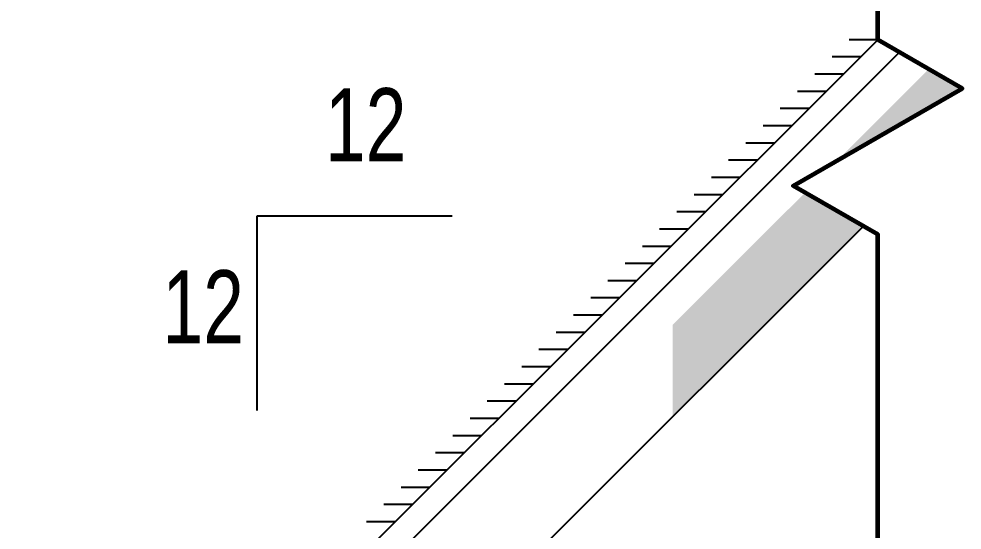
# Model space of a CAD drawing. Header units: inches. Extents: x 43 to 7578, y 1297 to 3809.
# Drawn here: x 4229 to 4345.1, y 3635.2 to 3698.2 of the extents above; entities that cross this region are included whole.
import ezdxf

# ---------------------------------------------------------------- set-up
doc = ezdxf.new("R2010")
doc.units = ezdxf.units.IN
doc.header["$LTSCALE"] = 0.5
doc.header["$MEASUREMENT"] = 0
doc.styles.add('Annotative', font='romans.shx', dxfattribs={"width": 0.75})

msp = doc.modelspace()

# ---------------------------------------------------------------- hatches: boundary and pattern name
h = msp.add_hatch()
h.set_pattern_fill('BATT_INSULATION', color=256, scale=7, angle=45, pattern_type=2)
h.set_pattern_definition([(45, (4311.121, 3650.878), (-3.9147, 7.2222), [0, -2.33878]), (59.0764, (4309.6757, 3650.6696), (1.653764, 1.6537625), [0.56888, -226.08193]), (59.0764, (4304.1072, 3656.2381), (1.653764, 1.6537625), [0.56888, -226.08193]), (59.0764, (4298.53875, 3661.80654), (1.653764, 1.6537625), [0.56888, -226.08193]), (59.0764, (4292.9703, 3667.375), (1.653764, 1.6537625), [0.56888, -226.08193]), (59.0764, (4287.4018, 3672.9435), (1.653764, 1.6537625), [0.56888, -226.08193]), (59.0764, (4281.83335, 3678.51194), (1.6537638, 1.6537625), [0.56888, -226.08193]), (59.0764, (4276.2649, 3684.0804), (1.6537638, 1.6537625), [0.56888, -226.08193]), (70.0456, (4305.2149, 3655.5156), (1.653763, 1.653766), [0.9901, -631.4808]), (70.0456, (4299.6464, 3661.0841), (1.653763, 1.653766), [0.9901, -631.4808]), (70.0456, (4294.078, 3666.6526), (1.653763, 1.653766), [0.9901, -631.4808]), (70.0456, (4288.5095, 3672.221), (1.653763, 1.653766), [0.9901, -631.4808]), (70.0456, (4282.941, 3677.7895), (1.653763, 1.653766), [0.9901, -631.4808]), (70.0456, (4277.3726, 3683.358), (1.653763, 1.653766), [0.9901, -631.4808]), (70.0456, (4271.8041, 3688.9264), (1.653763, 1.653766), [0.9901, -631.4808]), (70.0456, (4266.2356, 3694.4949), (1.653763, 1.653766), [0.9901, -631.4808]), (70.0456, (4260.6673, 3700.0632), (1.653763, 1.653766), [0.9901, -631.4808]), (70.0456, (4255.0989, 3705.6317), (1.653763, 1.653766), [0.9901, -631.4808]), (70.0456, (4249.5304, 3711.2002), (1.653763, 1.653766), [0.9901, -631.4808]), (70.0456, (4243.9619, 3716.7686), (1.653763, 1.6537664), [0.9901, -631.4808]), (70.0456, (4238.3935, 3722.3371), (1.653763, 1.6537664), [0.9901, -631.4808]), (70.0456, (4232.825, 3727.9056), (1.653763, 1.6537664), [0.9901, -631.4808]), (70.0456, (4227.2565, 3733.474), (1.653763, 1.6537664), [0.9901, -631.4808]), (70.0456, (4221.6881, 3739.0425), (1.653763, 1.6537664), [0.9901, -631.4808]), (70.0456, (4216.1196, 3744.611), (1.653763, 1.6537664), [0.9901, -631.4808]), (70.0456, (4210.5511, 3750.1794), (1.653763, 1.6537664), [0.9901, -631.4808]), (70.0456, (4204.9827, 3755.7479), (1.653763, 1.6537664), [0.9901, -631.4808]), (70.0456, (4199.4142, 3761.3164), (1.653763, 1.6537664), [0.9901, -631.4808]), (70.0456, (4193.8457, 3766.8848), (1.653763, 1.6537664), [0.9901, -631.4808]), (70.0456, (4188.2773, 3772.4533), (1.653763, 1.6537664), [0.9901, -631.4808]), (70.0456, (4182.7088, 3778.0217), (1.653763, 1.6537664), [0.9901, -631.4808]), (70.0456, (4177.1403, 3783.5902), (1.653763, 1.6537664), [0.9901, -631.4808]), (70.0456, (4171.5719, 3789.1587), (1.653763, 1.6537664), [0.9901, -631.4808]), (70.0456, (4166.0034, 3794.7271), (1.653763, 1.6537664), [0.9901, -631.4808]), (70.0456, (4160.4349, 3800.2956), (1.653763, 1.6537664), [0.9901, -631.4808]), (70.0456, (4154.8665, 3805.8641), (1.653763, 1.6537664), [0.9901, -631.4808]), (70.0456, (4149.298, 3811.4325), (1.653763, 1.6537664), [0.9901, -631.4808]), (70.0456, (4143.7295, 3817.001), (1.653763, 1.6537664), [0.9901, -631.4808]), (70.0456, (4138.1611, 3822.5695), (1.653763, 1.6537664), [0.9901, -631.4808]), (70.0456, (4132.5926, 3828.1379), (1.653763, 1.6537664), [0.9901, -631.4808]), (70.0456, (4127.0241, 3833.7064), (1.653763, 1.6537664), [0.9901, -631.4808]), (70.0456, (4121.4557, 3839.2749), (1.653763, 1.6537664), [0.99007, -631.4808]), (97.4353, (4309.968, 3651.1576), (1.653764, 1.653764), [0.9617, -386.4967]), (97.4353, (4304.3995, 3656.7261), (1.653764, 1.653764), [0.9617, -386.4967]), (97.4353, (4298.831, 3662.2946), (1.653764, 1.653764), [0.9617, -386.4967]), (97.4353, (4293.2626, 3667.863), (1.653764, 1.653764), [0.9617, -386.4967]), (97.4353, (4287.6941, 3673.4315), (1.653764, 1.653764), [0.9617, -386.4967]), (97.4353, (4282.1257, 3679), (1.653764, 1.653764), [0.9617, -386.4967]), (97.4353, (4276.5572, 3684.5684), (1.653764, 1.653764), [0.9617, -386.4967]), (97.4353, (4270.9887, 3690.137), (1.653764, 1.653764), [0.9617, -386.4967]), (97.4353, (4265.4203, 3695.7054), (1.653764, 1.653764), [0.9617, -386.4967]), (97.4353, (4259.8517, 3701.274), (1.653764, 1.653764), [0.9617, -386.4967]), (97.4353, (4254.2832, 3706.8425), (1.653764, 1.653764), [0.9617, -386.4967]), (97.4353, (4248.7147, 3712.411), (1.653764, 1.653764), [0.9617, -386.4967]), (97.4353, (4243.1463, 3717.9794), (1.653764, 1.653764), [0.9617, -386.4967]), (97.4353, (4237.5778, 3723.5479), (1.653764, 1.653764), [0.9617, -386.4967]), (97.4353, (4232.0093, 3729.1163), (1.653764, 1.653764), [0.9617, -386.4967]), (97.4353, (4226.4409, 3734.6848), (1.653764, 1.653764), [0.9617, -386.4967]), (97.4353, (4220.8724, 3740.2533), (1.653764, 1.653764), [0.9617, -386.4967]), (97.4353, (4215.304, 3745.8217), (1.653764, 1.653764), [0.9617, -386.4967]), (97.4353, (4209.7355, 3751.3902), (1.653764, 1.653764), [0.9617, -386.4967]), (97.4353, (4204.167, 3756.9586), (1.653764, 1.653764), [0.9617, -386.4967]), (97.4353, (4198.5985, 3762.5271), (1.653764, 1.653764), [0.9617, -386.4967]), (97.4353, (4193.03, 3768.0956), (1.653764, 1.653764), [0.9617, -386.4967]), (97.4353, (4187.4616, 3773.664), (1.653764, 1.653764), [0.9617, -386.4967]), (97.4353, (4181.8931, 3779.2325), (1.653764, 1.653764), [0.9617, -386.4967]), (97.4353, (4176.3247, 3784.801), (1.653764, 1.653764), [0.9617, -386.4967]), (97.4353, (4170.7562, 3790.3694), (1.653764, 1.653764), [0.9617, -386.4967]), (97.4353, (4165.1877, 3795.938), (1.653764, 1.653764), [0.9617, -386.4967]), (97.4353, (4159.6193, 3801.5064), (1.653764, 1.653764), [0.9617, -386.4967]), (97.4353, (4154.0508, 3807.0748), (1.653764, 1.653764), [0.9617, -386.4967]), (97.4353, (4148.4823, 3812.6433), (1.653764, 1.653764), [0.9617, -386.4967]), (97.4353, (4142.9139, 3818.2118), (1.653764, 1.653764), [0.9617, -386.4967]), (97.4353, (4137.3454, 3823.7802), (1.653764, 1.653764), [0.9617, -386.4967]), (97.4353, (4131.777, 3829.3487), (1.653764, 1.653764), [0.9617, -386.4967]), (97.4353, (4126.2085, 3834.9172), (1.653764, 1.653764), [0.9617, -386.4967]), (97.4353, (4120.64, 3840.4856), (1.653764, 1.653764), [0.9617, -386.4967]), (97.4353, (4115.0716, 3846.0541), (1.653764, 1.653764), [0.9617, -386.4967]), (97.4353, (4109.503, 3851.6226), (1.653764, 1.653764), [0.9617, -386.4967]), (97.4353, (4103.9346, 3857.191), (1.653764, 1.653764), [0.9617, -386.4967]), (97.4353, (4098.3662, 3862.7595), (1.653764, 1.653764), [0.9617, -386.4967]), (112.0616, (4307.1542, 3651.8421), (1.653765, 1.65377), [1.791, -340.2568]), (112.0616, (4301.5857, 3657.4106), (1.653765, 1.65377), [1.791, -340.2568]), (112.0616, (4296.0172, 3662.979), (1.653765, 1.65377), [1.791, -340.2568]), (112.0616, (4290.4488, 3668.5475), (1.653765, 1.65377), [1.7909, -340.2568]), (112.0616, (4284.8803, 3674.116), (1.653765, 1.653766), [1.7909, -340.2568]), (112.0616, (4279.3118, 3679.6844), (1.653765, 1.653766), [1.7909, -340.2568]), (112.0616, (4273.7434, 3685.2529), (1.653765, 1.653766), [1.7909, -340.2568]), (112.0616, (4268.175, 3690.8214), (1.653765, 1.653766), [1.7909, -340.2568]), (112.0616, (4262.6064, 3696.3898), (1.653765, 1.653766), [1.7909, -340.2568]), (112.0616, (4257.0377, 3701.9585), (1.653765, 1.653766), [1.7909, -340.2568]), (112.0616, (4251.4693, 3707.527), (1.653765, 1.653766), [1.7909, -340.2568]), (112.0616, (4245.9008, 3713.0955), (1.653765, 1.653766), [1.7909, -340.2568]), (112.0616, (4240.3323, 3718.664), (1.653765, 1.653766), [1.7909, -340.2568]), (112.0616, (4234.7639, 3724.2324), (1.653765, 1.653766), [1.7909, -340.2568]), (112.0616, (4229.1954, 3729.8009), (1.653765, 1.653766), [1.7909, -340.2568]), (112.0616, (4223.627, 3735.3693), (1.653765, 1.653766), [1.7909, -340.2568]), (112.0616, (4218.0585, 3740.9378), (1.653765, 1.653766), [1.7909, -340.2568]), (112.0616, (4212.49, 3746.5063), (1.653765, 1.653766), [1.7909, -340.2568]), (112.0616, (4206.9215, 3752.0747), (1.653765, 1.653766), [1.7909, -340.2568]), (112.0616, (4201.353, 3757.6432), (1.653765, 1.653766), [1.7909, -340.2568]), (112.0616, (4195.7846, 3763.2117), (1.653765, 1.653766), [1.7909, -340.2568]), (112.0616, (4190.2161, 3768.7801), (1.653765, 1.653766), [1.7909, -340.2568]), (112.0616, (4184.6477, 3774.3486), (1.653765, 1.653766), [1.7909, -340.2568]), (112.0616, (4179.0792, 3779.917), (1.653765, 1.653766), [1.7909, -340.2568]), (112.0616, (4173.5107, 3785.4855), (1.653765, 1.653766), [1.7909, -340.2568]), (112.0616, (4167.9423, 3791.054), (1.653765, 1.653766), [1.7909, -340.2568]), (112.0616, (4162.3738, 3796.6225), (1.653765, 1.653766), [1.7909, -340.2568]), (112.0616, (4156.8053, 3802.191), (1.653765, 1.653766), [1.7909, -340.2568]), (112.0616, (4151.2369, 3807.7594), (1.653765, 1.653766), [1.7909, -340.2568]), (112.0616, (4145.6684, 3813.3279), (1.653765, 1.653766), [1.7909, -340.2568]), (112.0616, (4140.1, 3818.8963), (1.653765, 1.653766), [1.7909, -340.2568]), (112.0616, (4134.5315, 3824.4648), (1.653765, 1.653766), [1.7909, -340.2568]), (112.0616, (4128.963, 3830.0333), (1.653765, 1.653766), [1.7909, -340.2568]), (112.0616, (4123.3945, 3835.6017), (1.653765, 1.653766), [1.7909, -340.2568]), (112.0616, (4117.826, 3841.1702), (1.653765, 1.653766), [1.7909, -340.2568]), (112.0616, (4112.2576, 3846.7387), (1.653765, 1.653766), [1.7909, -340.2568]), (112.0616, (4106.6892, 3852.3071), (1.653765, 1.653766), [1.7909, -340.2568]), (112.0616, (4101.1207, 3857.8756), (1.653765, 1.653766), [1.7909, -340.2568]), (112.0616, (4095.5522, 3863.444), (1.653765, 1.653766), [1.7909, -340.2568]), (112.0616, (4089.9838, 3869.0125), (1.653765, 1.653766), [1.7909, -340.2568]), (119.891, (4305.6023, 3654.842), (-5.56846, 5.56846), [0.7771, -88.9496]), (119.891, (4307.256, 3656.4957), (-5.56846, 5.56846), [0.7771, -88.9496]), (119.891, (4308.9098, 3658.1495), (-5.56846, 5.56846), [0.7771, -88.9496]), (119.891, (4310.5636, 3659.8033), (-5.56846, 5.56846), [0.7771, -88.9496]), (119.891, (4312.2174, 3661.457), (-5.56846, 5.56846), [0.7771, -88.9496]), (119.891, (4313.8711, 3663.1108), (-5.56846, 5.56846), [0.7771, -88.9496]), (119.891, (4315.525, 3664.7646), (-5.56846, 5.56846), [0.7771, -88.9496]), (119.891, (4317.1787, 3666.4183), (-5.56846, 5.56846), [0.7771, -88.9496]), (119.891, (4318.8324, 3668.072), (-5.56846, 5.56846), [0.7771, -88.9496]), (119.891, (4320.4862, 3669.7258), (-5.56846, 5.56846), [0.7771, -88.9496]), (128.2526, (4306.4814, 3653.50185), (-5.568475, 5.568476), [1.5802, -973.8005]), (128.2526, (4308.1352, 3655.1556), (-5.568475, 5.568476), [1.5802, -973.8005]), (128.2526, (4309.7889, 3656.8094), (-5.568475, 5.568476), [1.5802, -973.8005]), (128.2526, (4311.4427, 3658.4632), (-5.568475, 5.568476), [1.5802, -973.8005]), (128.2526, (4313.0965, 3660.1169), (-5.568475, 5.568476), [1.5802, -973.8005]), (128.2526, (4314.7502, 3661.7707), (-5.568475, 5.568476), [1.5802, -973.8005]), (128.2526, (4316.404, 3663.42445), (-5.568475, 5.568476), [1.5802, -973.8005]), (128.2526, (4318.0578, 3665.0782), (-5.568475, 5.568476), [1.5802, -973.8005]), (128.2526, (4319.7115, 3666.732), (-5.568475, 5.568476), [1.5802, -973.8005]), (128.2526, (4321.3653, 3668.3857), (-5.568475, 5.568476), [1.5802, -973.8005]), (128.2526, (4323.019, 3670.0395), (-5.568475, 5.568476), [1.5802, -973.8005]), (128.2526, (4324.6728, 3671.69325), (-5.568475, 5.568476), [1.5802, -973.8005]), (128.2526, (4326.3266, 3673.347), (-5.568475, 5.568476), [1.5802, -973.8005]), (128.2526, (4327.9803, 3675.0008), (-5.568475, 5.568476), [1.5802, -973.8005]), (128.2526, (4329.6341, 3676.6546), (-5.568475, 5.568476), [1.5802, -973.8005]), (128.2526, (4331.2879, 3678.3083), (-5.568475, 5.568476), [1.5802, -973.8005]), (128.2526, (4332.9416, 3679.9621), (-5.568475, 5.568476), [1.5802, -973.8005]), (128.2526, (4334.5954, 3681.6159), (-5.568475, 5.568476), [1.5802, -973.8005]), (128.2526, (4336.2492, 3683.2696), (-5.568475, 5.568476), [1.5802, -973.8005]), (128.2526, (4337.9029, 3684.9234), (-5.568475, 5.568476), [1.5802, -973.8005]), (128.2526, (4339.5567, 3686.5771), (-5.568475, 5.568476), [1.5802, -973.8005]), (128.2526, (4341.2104, 3688.2309), (-5.568475, 5.568476), [1.5802, -973.8005]), (128.2526, (4342.8642, 3689.8847), (-5.568475, 5.568476), [1.5802, -973.8005]), (128.2526, (4344.518, 3691.5384), (-5.568475, 5.568476), [1.5802, -973.8005]), (128.2526, (4346.1718, 3693.1922), (-5.568475, 5.568476), [1.5802, -973.8005]), (128.2526, (4347.8255, 3694.846), (-5.568475, 5.568476), [1.5802, -973.8005]), (128.2526, (4349.4793, 3696.49975), (-5.568475, 5.568476), [1.5802, -973.8005]), (128.2526, (4351.1331, 3698.1535), (-5.568475, 5.568476), [1.5802, -973.8005]), (128.2526, (4352.7868, 3699.8073), (-5.568475, 5.568476), [1.5802, -973.8005]), (128.2526, (4354.4406, 3701.461), (-5.568475, 5.568476), [1.5802, -973.8005]), (128.2526, (4356.0943, 3703.1147), (-5.568475, 5.568476), [1.5802, -973.8005]), (128.2526, (4357.748, 3704.76845), (-5.568475, 5.568476), [1.5802, -973.8005]), (128.2526, (4359.4017, 3706.4222), (-5.568475, 5.568476), [1.5802, -973.8005]), (128.2526, (4361.0554, 3708.0759), (-5.568475, 5.568476), [1.5802, -973.8005]), (128.2526, (4362.7096, 3709.7301), (-5.568475, 5.568476), [1.5802, -973.8005]), (128.2526, (4364.3633, 3711.3838), (-5.568475, 5.568476), [1.5802, -973.8005]), (128.2526, (4366.017, 3713.0375), (-5.568475, 5.568476), [1.5802, -973.8005]), (128.2526, (4367.6708, 3714.6912), (-5.568475, 5.568476), [1.5802, -973.8005]), (128.2526, (4369.3245, 3716.3449), (-5.568475, 5.568476), [1.5802, -973.8005]), (128.2526, (4370.9782, 3717.9986), (-5.568475, 5.568476), [1.5802, -973.8005]), (128.2526, (4372.6319, 3719.6523), (-5.568475, 5.568476), [1.5802, -973.8005]), (128.2526, (4374.2856, 3721.30605), (-5.568475, 5.568476), [1.5802, -973.8005]), (128.2526, (4375.9393, 3722.9598), (-5.568475, 5.568476), [1.5802, -973.8005]), (128.2526, (4377.5935, 3724.614), (-5.568475, 5.568476), [1.5802, -973.8005]), (128.2526, (4379.2472, 3726.2677), (-5.568475, 5.568476), [1.5802, -973.8005]), (128.2526, (4380.9009, 3727.9214), (-5.568475, 5.568476), [1.5802, -973.8005]), (128.2526, (4382.55465, 3729.5751), (-5.568475, 5.568476), [1.5802, -973.8005]), (128.2526, (4384.2084, 3731.2288), (-5.568475, 5.568476), [1.5802, -973.8005]), (128.2526, (4385.8621, 3732.8825), (-5.568475, 5.568476), [1.5802, -973.8005]), (128.8584, (4308.2341, 3650.5017), (-5.568456, 5.568446), [1.7213, -544.7904]), (128.8584, (4309.88784, 3652.1555), (-5.568456, 5.568446), [1.7213, -544.7904]), (128.8584, (4311.5416, 3653.80925), (-5.568456, 5.568446), [1.7213, -544.7904]), (128.8584, (4313.19535, 3655.463), (-5.568456, 5.568446), [1.7213, -544.7904]), (128.8584, (4314.8492, 3657.1168), (-5.568456, 5.568446), [1.7213, -544.7904]), (128.8584, (4316.5029, 3658.7706), (-5.568456, 5.568446), [1.7213, -544.7904]), (128.8584, (4318.1567, 3660.4243), (-5.568456, 5.568446), [1.7213, -544.7904]), (128.8584, (4319.81044, 3662.0781), (-5.568456, 5.568446), [1.7213, -544.7904]), (128.8584, (4321.4642, 3663.73184), (-5.568456, 5.568446), [1.7213, -544.7904]), (128.8584, (4323.118, 3665.3856), (-5.568456, 5.568446), [1.7213, -544.7904]), (128.8584, (4324.7717, 3667.0394), (-5.568456, 5.568446), [1.7213, -544.7904]), (128.8584, (4326.4255, 3668.6931), (-5.568456, 5.568446), [1.7213, -544.7904]), (128.8584, (4328.07925, 3670.3469), (-5.568456, 5.568446), [1.7213, -544.7904]), (128.8584, (4329.733, 3672.00064), (-5.568456, 5.568446), [1.7213, -544.7904]), (128.8584, (4331.3868, 3673.6544), (-5.568456, 5.568446), [1.7213, -544.7904]), (128.8584, (4333.0406, 3675.3082), (-5.568456, 5.568446), [1.7213, -544.7904]), (128.8584, (4334.6943, 3676.962), (-5.568456, 5.568446), [1.7213, -544.7904]), (128.8584, (4336.3481, 3678.6157), (-5.568456, 5.568446), [1.7213, -544.7904]), (128.8584, (4338.00186, 3680.2695), (-5.568456, 5.568446), [1.7213, -544.7904]), (128.8584, (4339.6556, 3681.92325), (-5.568456, 5.568446), [1.7213, -544.7904]), (128.8584, (4341.3094, 3683.577), (-5.568456, 5.568446), [1.7213, -544.7904]), (128.8584, (4342.9631, 3685.2308), (-5.568456, 5.568446), [1.7213, -544.7904]), (128.8584, (4344.6169, 3686.8845), (-5.568456, 5.568446), [1.7213, -544.7904]), (128.8584, (4346.27066, 3688.5383), (-5.568456, 5.568446), [1.7213, -544.7904]), (128.8584, (4347.9244, 3690.19205), (-5.568456, 5.568446), [1.7213, -544.7904]), (321.142, (4308.5032, 3653.1911), (1.65375, 1.65377), [1.7213, -544.7904]), (321.142, (4302.9347, 3658.7596), (1.65375, 1.65377), [1.7213, -544.7904]), (321.142, (4297.3663, 3664.328), (1.65375, 1.65377), [1.7213, -544.7904]), (321.142, (4291.7978, 3669.8965), (1.65375, 1.65377), [1.7213, -544.7904]), (321.142, (4286.2293, 3675.465), (1.65375, 1.65377), [1.7213, -544.7904]), (321.142, (4280.6609, 3681.0335), (1.65375, 1.65377), [1.7213, -544.7904]), (321.142, (4275.0924, 3686.602), (1.65375, 1.653774), [1.7213, -544.7904]), (321.142, (4269.524, 3692.1704), (1.65375, 1.653774), [1.7213, -544.7904]), (321.142, (4263.9555, 3697.7389), (1.653753, 1.653774), [1.7213, -544.7904]), (321.142, (4258.3868, 3703.3076), (1.653753, 1.653774), [1.7213, -544.7904]), (321.142, (4252.8183, 3708.876), (1.653753, 1.653774), [1.7213, -544.7904]), (321.142, (4247.2498, 3714.4445), (1.653753, 1.653774), [1.7213, -544.7904]), (321.142, (4241.6814, 3720.013), (1.653753, 1.653774), [1.7213, -544.7904]), (321.142, (4236.113, 3725.5814), (1.653753, 1.653774), [1.7213, -544.7904]), (321.142, (4230.5444, 3731.15), (1.653753, 1.653774), [1.7213, -544.7904]), (321.142, (4224.976, 3736.7184), (1.653753, 1.653774), [1.7213, -544.7904]), (321.142, (4219.4075, 3742.2868), (1.653753, 1.653774), [1.7213, -544.7904]), (321.142, (4213.839, 3747.8553), (1.653753, 1.653774), [1.7213, -544.7904]), (321.142, (4208.2706, 3753.4238), (1.653753, 1.653774), [1.7213, -544.7904]), (321.142, (4202.702, 3758.9922), (1.653753, 1.653774), [1.7213, -544.7904]), (321.142, (4197.1336, 3764.5607), (1.653753, 1.653774), [1.7213, -544.7904]), (321.142, (4191.5652, 3770.1292), (1.653753, 1.653774), [1.7213, -544.7904]), (321.142, (4185.9967, 3775.6976), (1.653753, 1.653774), [1.7213, -544.7904]), (321.142, (4180.4282, 3781.266), (1.653753, 1.653774), [1.7213, -544.7904]), (321.142, (4174.8598, 3786.8346), (1.653753, 1.653774), [1.7213, -544.7904]), (321.142, (4169.2913, 3792.403), (1.653753, 1.653774), [1.7213, -544.7904]), (321.142, (4163.7228, 3797.9715), (1.653753, 1.653774), [1.7213, -544.7904]), (321.142, (4158.1544, 3803.54), (1.653753, 1.653774), [1.7213, -544.7904]), (321.142, (4152.586, 3809.1084), (1.653753, 1.653774), [1.7213, -544.7904]), (321.142, (4147.0174, 3814.677), (1.653753, 1.653774), [1.7213, -544.7904]), (321.142, (4141.449, 3820.2454), (1.653753, 1.653774), [1.7213, -544.7904]), (321.142, (4135.8805, 3825.8138), (1.653753, 1.653774), [1.7213, -544.7904]), (321.142, (4130.312, 3831.3823), (1.653753, 1.653774), [1.7213, -544.7904]), (321.142, (4124.7436, 3836.9508), (1.653753, 1.653774), [1.7213, -544.7904]), (321.142, (4119.175, 3842.5192), (1.653753, 1.653774), [1.7213, -544.7904]), (321.142, (4113.6066, 3848.0877), (1.653753, 1.653774), [1.7213, -544.7904]), (321.142, (4108.0382, 3853.6561), (1.653753, 1.653774), [1.7213, -544.7904]), (321.142, (4102.4697, 3859.2246), (1.653753, 1.653774), [1.7213, -544.7904]), (321.142, (4096.9013, 3864.793), (1.653753, 1.653774), [1.7213, -544.7904]), (321.142, (4091.3328, 3870.3615), (1.653753, 1.653774), [1.7213, -544.7904]), (321.142, (4085.7643, 3875.93), (1.653753, 1.653774), [1.7213, -544.7904]), (321.142, (4080.1959, 3881.4985), (1.653753, 1.653774), [1.7213, -544.7904]), (321.142, (4074.6274, 3887.067), (1.653753, 1.653774), [1.7213, -544.7904]), (321.142, (4069.059, 3892.6354), (1.653753, 1.653774), [1.7213, -544.7904]), (321.142, (4063.4905, 3898.2039), (1.653753, 1.653774), [1.7213, -544.7904]), (321.142, (4057.922, 3903.7723), (1.653753, 1.653774), [1.7213, -544.7904]), (321.142, (4052.3535, 3909.3408), (1.653753, 1.653774), [1.7213, -544.7904]), (321.142, (4046.785, 3914.9093), (1.653753, 1.653774), [1.7213, -544.7904]), (321.142, (4041.2166, 3920.4777), (1.653753, 1.653774), [1.7213, -544.7904]), (321.142, (4035.6481, 3926.0462), (1.653753, 1.653774), [1.7213, -544.7904]), (321.142, (4030.0797, 3931.6147), (1.653753, 1.653774), [1.7213, -544.7904]), (321.142, (4024.5112, 3937.1831), (1.653753, 1.653774), [1.7213, -544.7904]), (321.142, (4018.9427, 3942.7516), (1.653753, 1.653774), [1.7213, -544.7904]), (321.142, (4013.3743, 3948.32), (1.653753, 1.653774), [1.7213, -544.7904]), (321.142, (4007.8058, 3953.8885), (1.653753, 1.653774), [1.7213, -544.7904]), (321.142, (4002.2373, 3959.457), (1.653753, 1.653774), [1.7213, -544.7904]), (321.142, (3996.6689, 3965.0255), (1.653753, 1.653774), [1.7213, -544.7904]), (321.142, (3991.1004, 3970.594), (1.653753, 1.653774), [1.7213, -544.7904]), (321.142, (3985.532, 3976.1624), (1.653753, 1.653774), [1.7213, -544.7904]), (321.142, (3979.9635, 3981.7309), (1.653753, 1.653774), [1.7213, -544.7904]), (321.142, (3974.395, 3987.2993), (1.653753, 1.653774), [1.7213, -544.7904]), (321.142, (3968.8265, 3992.8678), (1.653753, 1.653774), [1.7213, -544.7904]), (321.142, (3963.258, 3998.4363), (1.653753, 1.653774), [1.7213, -544.7904]), (321.142, (3957.6896, 4004.0047), (1.653753, 1.653774), [1.7213, -544.7904]), (321.142, (3952.1211, 4009.5732), (1.653753, 1.653774), [1.7213, -544.7904]), (321.142, (3946.5527, 4015.1417), (1.653753, 1.653774), [1.7213, -544.7904]), (321.142, (3940.9842, 4020.7101), (1.653753, 1.653774), [1.7213, -544.7904]), (321.142, (3935.4157, 4026.2786), (1.653753, 1.653774), [1.7213, -544.7904]), (321.142, (3929.8473, 4031.847), (1.653753, 1.653774), [1.7213, -544.7904]), (321.747, (4305.6023, 3654.842), (1.65378, 1.65375), [1.5802, -973.8005]), (321.747, (4300.0339, 3660.4104), (1.65378, 1.65375), [1.5802, -973.8005]), (321.747, (4294.4654, 3665.979), (1.65378, 1.65375), [1.5802, -973.8005]), (321.747, (4288.897, 3671.5474), (1.65378, 1.65375), [1.5802, -973.8005]), (321.747, (4283.3285, 3677.1158), (1.65378, 1.65375), [1.5802, -973.8005]), (321.747, (4277.76, 3682.6843), (1.65378, 1.653754), [1.5802, -973.8005]), (321.747, (4272.1915, 3688.2527), (1.65378, 1.653754), [1.5802, -973.8005]), (321.747, (4266.623, 3693.8212), (1.65378, 1.653754), [1.5802, -973.8005]), (321.747, (4261.0546, 3699.3897), (1.65378, 1.653754), [1.5802, -973.8005]), (321.747, (4255.4863, 3704.958), (1.65378, 1.653754), [1.5802, -973.8005]), (321.747, (4249.9179, 3710.5264), (1.65378, 1.653754), [1.5802, -973.8005]), (321.747, (4244.3494, 3716.0949), (1.65378, 1.653754), [1.5802, -973.8005]), (321.747, (4238.781, 3721.6633), (1.653778, 1.653754), [1.5802, -973.8005]), (321.747, (4233.2125, 3727.2318), (1.653778, 1.653754), [1.5802, -973.8005]), (321.747, (4227.644, 3732.8003), (1.653778, 1.653754), [1.5802, -973.8005]), (321.747, (4222.0755, 3738.3687), (1.653778, 1.653754), [1.5802, -973.8005]), (321.747, (4216.507, 3743.9372), (1.653778, 1.653754), [1.5802, -973.8005]), (321.747, (4210.9386, 3749.5057), (1.653778, 1.653754), [1.5802, -973.8005]), (321.747, (4205.3702, 3755.0741), (1.653778, 1.653754), [1.5802, -973.8005]), (321.747, (4199.8017, 3760.6426), (1.653778, 1.653754), [1.5802, -973.8005]), (321.747, (4194.2332, 3766.211), (1.653778, 1.653754), [1.5802, -973.8005]), (321.747, (4188.6648, 3771.7795), (1.653778, 1.653754), [1.5802, -973.8005]), (321.747, (4183.0963, 3777.348), (1.653778, 1.653754), [1.5802, -973.8005]), (321.747, (4177.5278, 3782.9165), (1.653778, 1.653754), [1.5802, -973.8005]), (321.747, (4171.9594, 3788.485), (1.653778, 1.653754), [1.5802, -973.8005]), (321.747, (4166.391, 3794.0534), (1.653778, 1.653754), [1.5802, -973.8005]), (321.747, (4160.8224, 3799.6219), (1.653778, 1.653754), [1.5802, -973.8005]), (321.747, (4155.254, 3805.1903), (1.653778, 1.653754), [1.5802, -973.8005]), (321.747, (4149.6855, 3810.7588), (1.653778, 1.653754), [1.5802, -973.8005]), (321.747, (4144.117, 3816.3273), (1.653778, 1.653754), [1.5802, -973.8005]), (321.747, (4138.5486, 3821.8957), (1.653778, 1.653754), [1.5802, -973.8005]), (321.747, (4132.98, 3827.4642), (1.653778, 1.653754), [1.5802, -973.8005]), (321.747, (4127.4116, 3833.0327), (1.653778, 1.653754), [1.5802, -973.8005]), (321.747, (4121.8432, 3838.6011), (1.653778, 1.653754), [1.5802, -973.8005]), (321.747, (4116.2747, 3844.1696), (1.653778, 1.653754), [1.5802, -973.8005]), (321.747, (4110.7062, 3849.738), (1.653778, 1.653754), [1.5802, -973.8005]), (321.747, (4105.1378, 3855.3065), (1.653778, 1.653754), [1.5802, -973.8005]), (321.747, (4099.5693, 3860.875), (1.653778, 1.653754), [1.5802, -973.8005]), (321.747, (4094.0008, 3866.4435), (1.653778, 1.653754), [1.5802, -973.8005]), (321.747, (4088.4324, 3872.012), (1.653778, 1.653754), [1.5802, -973.8005]), (321.747, (4082.864, 3877.5804), (1.653778, 1.653754), [1.5802, -973.8005]), (321.747, (4077.2954, 3883.1489), (1.653778, 1.653754), [1.5802, -973.8005]), (321.747, (4071.727, 3888.7173), (1.653778, 1.653754), [1.5802, -973.8005]), (321.747, (4066.1585, 3894.2858), (1.653778, 1.653754), [1.5802, -973.8005]), (321.747, (4060.59, 3899.8543), (1.653778, 1.653754), [1.5802, -973.8005]), (321.747, (4055.0216, 3905.4227), (1.653778, 1.653754), [1.5802, -973.8005]), (321.747, (4049.453, 3910.9912), (1.653778, 1.653754), [1.5802, -973.8005]), (321.747, (4043.8846, 3916.5597), (1.653778, 1.653754), [1.5802, -973.8005]), (321.747, (4038.3162, 3922.1281), (1.653778, 1.653754), [1.5802, -973.8005]), (321.747, (4032.7477, 3927.6966), (1.653778, 1.653754), [1.5802, -973.8005]), (321.747, (4027.1792, 3933.265), (1.653778, 1.653754), [1.5802, -973.8005]), (321.747, (4021.6108, 3938.8335), (1.653778, 1.653754), [1.5802, -973.8005]), (321.747, (4016.0423, 3944.402), (1.653778, 1.653754), [1.5802, -973.8005]), (321.747, (4010.4738, 3949.9704), (1.653778, 1.653754), [1.5802, -973.8005]), (321.747, (4004.9054, 3955.539), (1.653778, 1.653754), [1.5802, -973.8005]), (321.747, (3999.337, 3961.1074), (1.653778, 1.653754), [1.5802, -973.8005]), (321.747, (3993.7684, 3966.6758), (1.653778, 1.653754), [1.5802, -973.8005]), (321.747, (3988.2, 3972.2443), (1.653778, 1.653754), [1.5802, -973.8005]), (321.747, (3982.6315, 3977.8128), (1.653778, 1.653754), [1.5802, -973.8005]), (321.747, (3977.063, 3983.3812), (1.653778, 1.653754), [1.5802, -973.8005]), (321.747, (3971.4946, 3988.9497), (1.653778, 1.653754), [1.5802, -973.8005]), (321.747, (3965.9261, 3994.5182), (1.653778, 1.653754), [1.5802, -973.8005]), (321.747, (3960.3577, 4000.0866), (1.653778, 1.653754), [1.5802, -973.8005]), (321.747, (3954.7892, 4005.655), (1.653778, 1.653754), [1.5802, -973.8005]), (321.747, (3949.2207, 4011.2236), (1.653778, 1.653754), [1.5802, -973.8005]), (321.747, (3943.6523, 4016.792), (1.653778, 1.653754), [1.5802, -973.8005]), (321.747, (3938.0838, 4022.3605), (1.653778, 1.653754), [1.5802, -973.8005]), (321.747, (3932.5153, 4027.929), (1.653778, 1.653754), [1.5802, -973.8005]), (321.747, (3926.9469, 4033.4974), (1.653778, 1.653754), [1.5802, -973.8005]), (321.747, (3921.3784, 4039.066), (1.653778, 1.653754), [1.5802, -973.8005]), (321.747, (3915.81, 4044.6344), (1.653778, 1.653754), [1.5802, -973.8005]), (321.747, (3910.2415, 4050.2028), (1.653778, 1.653754), [1.5802, -973.8005]), (321.747, (3904.673, 4055.7713), (1.653778, 1.653754), [1.5802, -973.8005]), (321.747, (3899.1045, 4061.3398), (1.653778, 1.653754), [1.5802, -973.8005]), (321.747, (3893.536, 4066.9082), (1.653778, 1.653754), [1.5802, -973.8005]), (321.747, (3887.9676, 4072.4767), (1.653778, 1.653754), [1.5802, -973.8005]), (321.747, (3882.3991, 4078.0452), (1.653778, 1.653754), [1.5802, -973.8005]), (321.747, (3876.8307, 4083.6136), (1.653778, 1.653754), [1.5802, -973.8005]), (321.747, (3871.2622, 4089.182), (1.653778, 1.653754), [1.5802, -973.8005]), (321.747, (3865.6937, 4094.7506), (1.653778, 1.653754), [1.5802, -973.8005]), (321.747, (3860.1253, 4100.319), (1.653778, 1.653754), [1.5802, -973.8005]), (321.747, (3854.5568, 4105.8875), (1.653778, 1.653754), [1.5802, -973.8005]), (321.747, (3848.9883, 4111.456), (1.653778, 1.653754), [1.5802, -973.8005]), (321.747, (3843.4199, 4117.0244), (1.653778, 1.653754), [1.5802, -973.8005]), (321.747, (3837.8514, 4122.593), (1.653778, 1.653754), [1.5802, -973.8005]), (321.747, (3832.283, 4128.1614), (1.653778, 1.653754), [1.5802, -973.8005]), (321.747, (3826.7145, 4133.7298), (1.653778, 1.653754), [1.5802, -973.8005]), (321.747, (3821.146, 4139.2983), (1.653778, 1.653754), [1.5802, -973.8005]), (321.747, (3815.5775, 4144.8668), (1.653778, 1.653754), [1.5802, -973.8005]), (321.747, (3810.0086, 4150.4357), (1.653778, 1.653754), [1.5802, -973.8005]), (321.747, (3804.44, 4156.0042), (1.653778, 1.653754), [1.5802, -973.8005]), (321.747, (3798.8716, 4161.5726), (1.653778, 1.653754), [1.5802, -973.8005]), (321.747, (3793.3032, 4167.141), (1.653778, 1.653754), [1.5802, -973.8005]), (321.747, (3787.7347, 4172.7096), (1.653778, 1.653754), [1.5802, -973.8005]), (321.747, (3782.1662, 4178.278), (1.653778, 1.653754), [1.5802, -973.8005]), (321.747, (3776.5978, 4183.8465), (1.653778, 1.653754), [1.5802, -973.8005]), (321.747, (3771.0293, 4189.415), (1.653778, 1.653754), [1.5802, -973.8005]), (321.747, (3765.4608, 4194.9834), (1.653778, 1.653754), [1.5802, -973.8005]), (321.747, (3759.8924, 4200.552), (1.653778, 1.653754), [1.5802, -973.8005]), (321.747, (3754.324, 4206.1204), (1.653778, 1.653754), [1.5802, -973.8005]), (321.747, (3748.7555, 4211.6888), (1.653778, 1.653754), [1.5802, -973.8005]), (321.747, (3743.187, 4217.2573), (1.653778, 1.653754), [1.5802, -973.8005]), (321.747, (3737.6185, 4222.8258), (1.653778, 1.653754), [1.5802, -973.8005]), (321.747, (3732.05, 4228.3942), (1.653778, 1.653754), [1.5802, -973.8005]), (321.747, (3726.4816, 4233.9627), (1.653778, 1.653754), [1.5802, -973.8005]), (321.747, (3720.9131, 4239.5312), (1.653778, 1.653754), [1.5802, -973.8005]), (321.747, (3715.3447, 4245.0996), (1.653778, 1.653754), [1.5802, -973.8005]), (321.747, (3709.7762, 4250.668), (1.653778, 1.6537537), [1.5802, -973.8005]), (321.747, (3704.2077, 4256.2366), (1.653778, 1.6537537), [1.5802, -973.8005]), (321.747, (3698.6393, 4261.805), (1.653778, 1.6537537), [1.5802, -973.8005]), (321.747, (3693.0708, 4267.3735), (1.653778, 1.6537537), [1.5802, -973.8005]), (321.747, (3687.5023, 4272.942), (1.653778, 1.6537537), [1.5802, -973.8005]), (321.747, (3681.9339, 4278.5104), (1.653778, 1.6537537), [1.5802, -973.8005]), (321.747, (3676.3654, 4284.079), (1.653778, 1.6537537), [1.5802, -973.8005]), (321.747, (3670.797, 4289.6474), (1.653778, 1.6537537), [1.5802, -973.8005]), (321.747, (3665.2285, 4295.2158), (1.653778, 1.6537537), [1.5802, -973.8005]), (321.747, (3659.66, 4300.7843), (1.653778, 1.6537537), [1.5802, -973.8005]), (321.747, (3654.0915, 4306.3528), (1.653778, 1.6537537), [1.5802, -973.8005]), (321.747, (3648.523, 4311.9212), (1.653778, 1.6537537), [1.5802, -973.8005]), (321.747, (3642.9546, 4317.4897), (1.653778, 1.6537537), [1.5802, -973.8005]), (321.747, (3637.3861, 4323.0582), (1.653778, 1.6537537), [1.5802, -973.8005]), (321.747, (3631.8177, 4328.6266), (1.653778, 1.6537537), [1.5802, -973.8005]), (321.747, (3626.2492, 4334.195), (1.653778, 1.6537537), [1.5802, -973.8005]), (330.109, (4304.8297, 3655.1304), (1.65376, 1.65376), [0.7771, -88.9496]), (330.109, (4299.2612, 3660.6989), (1.65376, 1.65376), [0.7771, -88.9496]), (330.109, (4293.6927, 3666.2673), (1.65376, 1.65376), [0.7771, -88.9496]), (330.109, (4288.1243, 3671.8358), (1.65376, 1.65376), [0.7771, -88.9496]), (330.109, (4282.5558, 3677.4043), (1.65376, 1.65376), [0.7771, -88.9496]), (330.109, (4276.9873, 3682.9727), (1.65376, 1.653764), [0.7771, -88.9496]), (330.109, (4271.4189, 3688.5412), (1.65376, 1.653764), [0.7771, -88.9496]), (330.109, (4265.8504, 3694.1097), (1.65376, 1.653764), [0.7771, -88.9496]), (330.109, (4260.282, 3699.678), (1.653763, 1.653764), [0.7771, -88.9496]), (330.109, (4254.7136, 3705.2464), (1.653763, 1.653764), [0.7771, -88.9496]), (330.109, (4249.1451, 3710.815), (1.653763, 1.653764), [0.7771, -88.9496]), (337.938, (4306.8434, 3653.864), (1.65378, 1.65375), [1.791, -340.2568]), (337.938, (4301.275, 3659.4324), (1.65378, 1.65375), [1.791, -340.2568]), (337.938, (4295.7065, 3665.0008), (1.65378, 1.65375), [1.791, -340.2568]), (337.938, (4290.138, 3670.5693), (1.65378, 1.65375), [1.7909, -340.2568]), (337.938, (4284.5696, 3676.1378), (1.65378, 1.65375), [1.7909, -340.2568]), (337.938, (4279.0011, 3681.7062), (1.65378, 1.653753), [1.7909, -340.2568]), (337.938, (4273.4327, 3687.2747), (1.65378, 1.653753), [1.7909, -340.2568]), (337.938, (4267.8642, 3692.8432), (1.65378, 1.653753), [1.7909, -340.2568]), (337.938, (4262.2957, 3698.4116), (1.65378, 1.653753), [1.7909, -340.2568]), (337.938, (4256.7271, 3703.9802), (1.653778, 1.653753), [1.7909, -340.2568]), (337.938, (4251.1586, 3709.5487), (1.653778, 1.653753), [1.7909, -340.2568]), (337.938, (4245.5902, 3715.1172), (1.653778, 1.653753), [1.7909, -340.2568]), (337.938, (4240.0217, 3720.6856), (1.653778, 1.653753), [1.7909, -340.2568]), (337.938, (4234.4532, 3726.254), (1.653778, 1.653753), [1.7909, -340.2568]), (337.938, (4228.8848, 3731.8226), (1.653778, 1.653753), [1.7909, -340.2568]), (337.938, (4223.3163, 3737.391), (1.653778, 1.653753), [1.7909, -340.2568]), (337.938, (4217.7478, 3742.9595), (1.653778, 1.653753), [1.7909, -340.2568]), (337.938, (4212.1794, 3748.528), (1.653778, 1.653753), [1.7909, -340.2568]), (337.938, (4206.611, 3754.0964), (1.653778, 1.653753), [1.7909, -340.2568]), (337.938, (4201.0425, 3759.665), (1.653778, 1.653753), [1.7909, -340.2568]), (337.938, (4195.474, 3765.2334), (1.653778, 1.653753), [1.7909, -340.2568]), (337.938, (4189.9055, 3770.8018), (1.653778, 1.653753), [1.7909, -340.2568]), (337.938, (4184.337, 3776.3703), (1.653778, 1.653753), [1.7909, -340.2568]), (337.938, (4178.7686, 3781.9388), (1.653778, 1.653753), [1.7909, -340.2568]), (337.938, (4173.2001, 3787.5072), (1.653778, 1.653753), [1.7909, -340.2568]), (337.938, (4167.6317, 3793.0757), (1.653778, 1.653753), [1.7909, -340.2568]), (337.938, (4162.0632, 3798.6442), (1.653778, 1.653753), [1.7909, -340.2568]), (337.938, (4156.4947, 3804.2126), (1.653778, 1.653753), [1.7909, -340.2568]), (337.938, (4150.9263, 3809.781), (1.653778, 1.653753), [1.7909, -340.2568]), (337.938, (4145.3578, 3815.3496), (1.653778, 1.653753), [1.7909, -340.2568]), (337.938, (4139.7893, 3820.918), (1.653778, 1.653753), [1.7909, -340.2568]), (337.938, (4134.2209, 3826.4865), (1.653778, 1.653753), [1.7909, -340.2568]), (337.938, (4128.6524, 3832.055), (1.653778, 1.653753), [1.7909, -340.2568]), (337.938, (4123.084, 3837.6234), (1.653778, 1.653753), [1.7909, -340.2568]), (337.938, (4117.5155, 3843.1919), (1.653778, 1.653753), [1.7909, -340.2568]), (337.938, (4111.947, 3848.7604), (1.653778, 1.653753), [1.7909, -340.2568]), (337.938, (4106.3785, 3854.3288), (1.653778, 1.653753), [1.7909, -340.2568]), (337.938, (4100.81, 3859.8973), (1.653778, 1.653753), [1.7909, -340.2568]), (337.938, (4095.2416, 3865.4658), (1.653778, 1.653753), [1.7909, -340.2568]), (337.938, (4089.6731, 3871.0342), (1.653778, 1.653753), [1.7909, -340.2568]), (352.565, (4308.234, 3650.5017), (1.653756, 1.65377), [0.9617, -386.4967]), (352.565, (4302.6656, 3656.0702), (1.653756, 1.65377), [0.9617, -386.4967]), (352.565, (4297.0972, 3661.6386), (1.653756, 1.65377), [0.9617, -386.4967]), (352.565, (4291.5287, 3667.2071), (1.653756, 1.65377), [0.9617, -386.4967]), (352.565, (4285.9602, 3672.7756), (1.653756, 1.65377), [0.9617, -386.4967]), (352.565, (4280.3918, 3678.344), (1.653756, 1.65377), [0.9617, -386.4967]), (352.565, (4274.8233, 3683.9125), (1.653756, 1.653772), [0.9617, -386.4967]), (352.565, (4269.2548, 3689.481), (1.653756, 1.653772), [0.9617, -386.4967]), (352.565, (4263.6864, 3695.0494), (1.653756, 1.653772), [0.9617, -386.4967]), (352.565, (4258.1177, 3700.618), (1.653756, 1.653772), [0.9617, -386.4967]), (352.565, (4252.5492, 3706.1866), (1.653756, 1.653772), [0.9617, -386.4967]), (352.565, (4246.9808, 3711.755), (1.653756, 1.653772), [0.9617, -386.4967]), (352.565, (4241.4123, 3717.3235), (1.653756, 1.653772), [0.9617, -386.4967]), (352.565, (4235.8438, 3722.892), (1.653756, 1.653772), [0.9617, -386.4967]), (352.565, (4230.2754, 3728.4604), (1.653756, 1.653772), [0.9617, -386.4967]), (352.565, (4224.707, 3734.0289), (1.653756, 1.653772), [0.9617, -386.4967]), (352.565, (4219.1384, 3739.5974), (1.653756, 1.653772), [0.9617, -386.4967]), (352.565, (4213.57, 3745.1658), (1.653756, 1.653772), [0.9617, -386.4967]), (352.565, (4208.0015, 3750.7343), (1.653756, 1.653772), [0.9617, -386.4967]), (352.565, (4202.433, 3756.3027), (1.653756, 1.653772), [0.9617, -386.4967]), (352.565, (4196.8646, 3761.8712), (1.653756, 1.653772), [0.9617, -386.4967]), (352.565, (4191.2961, 3767.4397), (1.653756, 1.653772), [0.9617, -386.4967]), (352.565, (4185.7277, 3773.0081), (1.653756, 1.653772), [0.9617, -386.4967]), (352.565, (4180.1592, 3778.5766), (1.653756, 1.653772), [0.9617, -386.4967]), (352.565, (4174.5907, 3784.145), (1.653756, 1.653772), [0.9617, -386.4967]), (352.565, (4169.0223, 3789.7135), (1.653756, 1.653772), [0.9617, -386.4967]), (352.565, (4163.4538, 3795.282), (1.653756, 1.653772), [0.9617, -386.4967]), (352.565, (4157.8853, 3800.8505), (1.653756, 1.653772), [0.9617, -386.4967]), (352.565, (4152.3169, 3806.419), (1.653756, 1.653772), [0.9617, -386.4967]), (352.565, (4146.7484, 3811.9874), (1.653756, 1.653772), [0.9617, -386.4967]), (352.565, (4141.18, 3817.5559), (1.653756, 1.653772), [0.9617, -386.4967]), (352.565, (4135.6115, 3823.1243), (1.653756, 1.653772), [0.9617, -386.4967]), (352.565, (4130.043, 3828.6928), (1.653756, 1.653772), [0.9617, -386.4967]), (352.565, (4124.4745, 3834.2613), (1.653756, 1.653772), [0.9617, -386.4967]), (352.565, (4118.906, 3839.8297), (1.653756, 1.653772), [0.9617, -386.4967]), (352.565, (4113.3376, 3845.3982), (1.653756, 1.653772), [0.9617, -386.4967]), (352.565, (4107.7691, 3850.9667), (1.653756, 1.653772), [0.9617, -386.4967]), (352.565, (4102.2007, 3856.5351), (1.653756, 1.653772), [0.9617, -386.4967]), (352.565, (4096.6322, 3862.1036), (1.653756, 1.653772), [0.9617, -386.4967]), (19.954, (4303.8991, 3654.7925), (1.653778, 1.653751), [0.9901, -631.4808]), (19.954, (4298.3306, 3660.3609), (1.653778, 1.653751), [0.9901, -631.4808]), (19.954, (4292.7621, 3665.9294), (1.653778, 1.653751), [0.9901, -631.4808]), (19.954, (4287.1937, 3671.4979), (1.653778, 1.653751), [0.9901, -631.4808]), (19.954, (4281.6252, 3677.0663), (1.653778, 1.653751), [0.9901, -631.4808]), (19.954, (4276.0567, 3682.6348), (1.653778, 1.653751), [0.9901, -631.4808]), (19.954, (4270.4883, 3688.2033), (1.653778, 1.653751), [0.9901, -631.4808]), (19.954, (4264.9198, 3693.7717), (1.653778, 1.653751), [0.9901, -631.4808]), (19.954, (4259.3513, 3699.3402), (1.653778, 1.653751), [0.9901, -631.4808]), (19.954, (4253.7829, 3704.9087), (1.653778, 1.653751), [0.9901, -631.4808]), (19.954, (4248.2144, 3710.4771), (1.653778, 1.653751), [0.9901, -631.4808]), (19.954, (4242.6459, 3716.0456), (1.653778, 1.653751), [0.9901, -631.4808]), (19.954, (4237.0775, 3721.6141), (1.653778, 1.653751), [0.9901, -631.4808]), (19.954, (4231.509, 3727.1825), (1.653778, 1.653751), [0.9901, -631.4808]), (19.954, (4225.9405, 3732.751), (1.653778, 1.653751), [0.9901, -631.4808]), (19.954, (4220.3721, 3738.3195), (1.653778, 1.6537513), [0.9901, -631.4808]), (19.954, (4214.8036, 3743.8879), (1.653778, 1.6537513), [0.9901, -631.4808]), (19.954, (4209.2351, 3749.4564), (1.653778, 1.6537513), [0.9901, -631.4808]), (19.954, (4203.6667, 3755.0249), (1.653778, 1.6537513), [0.9901, -631.4808]), (19.954, (4198.0982, 3760.5933), (1.653778, 1.6537513), [0.9901, -631.4808]), (19.954, (4192.5297, 3766.1618), (1.653778, 1.6537513), [0.9901, -631.4808]), (19.954, (4186.9613, 3771.7303), (1.653778, 1.6537513), [0.9901, -631.4808]), (19.954, (4181.3928, 3777.2987), (1.653778, 1.6537513), [0.9901, -631.4808]), (19.954, (4175.8243, 3782.8672), (1.653778, 1.6537513), [0.9901, -631.4808]), (19.954, (4170.2559, 3788.4357), (1.653778, 1.6537513), [0.9901, -631.4808]), (19.954, (4164.6874, 3794.0041), (1.653778, 1.6537513), [0.9901, -631.4808]), (19.954, (4159.1189, 3799.5726), (1.653778, 1.6537513), [0.9901, -631.4808]), (19.954, (4153.5505, 3805.1411), (1.653778, 1.6537513), [0.9901, -631.4808]), (19.954, (4147.982, 3810.7095), (1.653778, 1.6537513), [0.9901, -631.4808]), (19.954, (4142.4135, 3816.278), (1.653778, 1.6537513), [0.9901, -631.4808]), (19.954, (4136.8451, 3821.8465), (1.653778, 1.6537513), [0.9901, -631.4808]), (19.954, (4131.2766, 3827.4149), (1.653778, 1.6537513), [0.9901, -631.4808]), (19.954, (4125.7081, 3832.9834), (1.653778, 1.6537513), [0.9901, -631.4808]), (19.954, (4120.1397, 3838.5519), (1.653778, 1.6537513), [0.99007, -631.4808]), (30.924, (4309.18766, 3650.3773), (1.653751, 1.6537753), [0.56888, -226.08193]), (30.924, (4303.6192, 3655.94576), (1.653751, 1.6537753), [0.56888, -226.08193]), (30.924, (4298.0507, 3661.5142), (1.653751, 1.6537753), [0.56888, -226.08193]), (30.924, (4292.48225, 3667.0827), (1.653751, 1.6537753), [0.56888, -226.08193]), (30.924, (4286.9138, 3672.65116), (1.653751, 1.6537753), [0.56888, -226.08193]), (30.924, (4281.3453, 3678.2196), (1.653751, 1.6537753), [0.56888, -226.08193]), (30.924, (4275.77686, 3683.7881), (1.653751, 1.6537753), [0.56888, -226.08193])])
h.paths.add_polyline_path([(4309.46752, 3649.22401), (4332.93169, 3672.68818), (4325.75909, 3676.82929), (4309.46752, 3660.53772)])
h.paths.add_polyline_path([(4329.7286, 3680.7988), (4345.09075, 3689.66814), (4340.97448, 3692.04468)])

# ---------------------------------------------------------------- linework, layer by layer
for p, q in [((4116.76042, 3477.73011), (4334.69845, 3695.66814)), ((4334.69845, 3695.66814), (4331.19845, 3695.66814)), ((4119.81067, 3476.53772), (4337.38817, 3694.11523)), ((4332.57713, 3693.54682), (4329.07713, 3693.54682)), ((4330.45581, 3691.4255), (4326.95581, 3691.4255)), ((4328.33449, 3689.30418), (4324.83449, 3689.30418)), ((4326.21317, 3687.18286), (4322.71317, 3687.18286)), ((4324.09185, 3685.06154), (4320.59185, 3685.06154)), ((4321.97053, 3682.94022), (4318.47053, 3682.94022)), ((4319.8492, 3680.8189), (4316.3492, 3680.8189)), ((4317.72788, 3678.69758), (4314.22788, 3678.69758)), ((4315.60656, 3676.57626), (4312.10656, 3676.57626)), ((4313.48524, 3674.45494), (4309.98524, 3674.45494)), ((4258.31446, 3649.96828), (4258.31446, 3673.96828)), ((4258.31446, 3673.96828), (4282.31446, 3673.96828)), ((4121.81067, 3461.56716), (4332.93169, 3672.68818)), ((4311.36392, 3672.33362), (4307.86392, 3672.33362)), ((4309.2426, 3670.2123), (4305.7426, 3670.2123)), ((4307.12128, 3668.09098), (4303.62128, 3668.09098)), ((4304.99996, 3665.96966), (4301.49996, 3665.96966)), ((4302.87864, 3663.84834), (4299.37864, 3663.84834)), ((4300.75732, 3661.72702), (4297.25732, 3661.72702)), ((4298.636, 3659.6057), (4295.136, 3659.6057)), ((4296.51468, 3657.48438), (4293.01468, 3657.48438)), ((4294.39336, 3655.36306), (4290.89336, 3655.36306)), ((4292.27204, 3653.24174), (4288.77204, 3653.24174)), ((4290.15072, 3651.12042), (4286.65072, 3651.12042)), ((4288.0294, 3648.9991), (4284.5294, 3648.9991)), ((4285.90808, 3646.87778), (4282.40808, 3646.87778)), ((4283.78676, 3644.75645), (4280.28676, 3644.75645)), ((4281.66544, 3642.63513), (4278.16544, 3642.63513)), ((4279.54412, 3640.51381), (4276.04412, 3640.51381)), ((4277.4228, 3638.39249), (4273.9228, 3638.39249)), ((4275.30148, 3636.27117), (4271.80148, 3636.27117))]:
    msp.add_line(p, q)
at = {"lineweight": 60}
msp.add_lwpolyline([(4334.69845, 3551.66814), (4324.30614, 3557.66814), (4345.09075, 3569.66814), (4334.69845, 3575.66814), (4334.69845, 3623.66814), (4334.69845, 3671.66814), (4324.30614, 3677.66814), (4345.09075, 3689.66814), (4334.69845, 3695.66814), (4334.69845, 3743.66814)], dxfattribs=at)

# ---------------------------------------------------------------- texts
at = {"char_height": 9, "attachment_point": 1, "style": 'Annotative'}
for insert in [(4266.67162, 3689.69422), (4246.66458, 3667.26705)]:
    msp.add_mtext_dynamic_manual_height_columns('{\\fCityBlueprint|b0|i0|c2|p2;12}', width=5.8128357, gutter_width=22.5, heights=[0], dxfattribs=dict(at, insert=insert))

doc.saveas('drawing.dxf')
